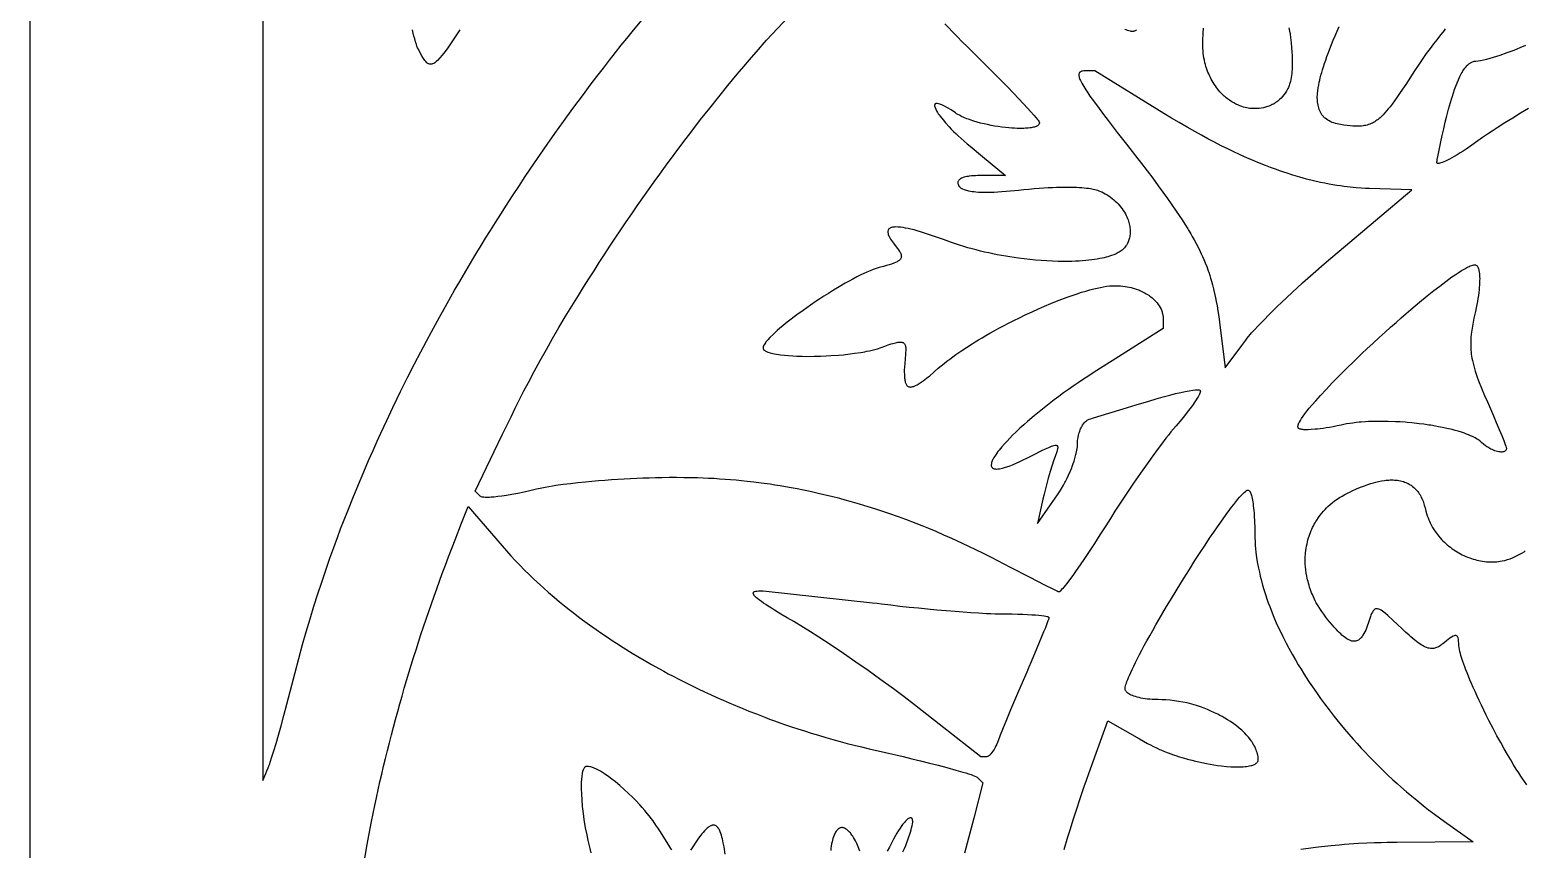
# Model space of a CAD drawing. Extents: x -500 to 500, y -1000 to 1000.
# Drawn here: x -500 to -171.7, y 63.2 to 243.2 of the extents above; entities that cross this region are included whole.
import ezdxf

# ---------------------------------------------------------------- set-up
doc = ezdxf.new("R2010")
doc.units = 0
doc.layers.add('APS_GEOMETR_', color=18, linetype='CONTINUOUS')

msp = doc.modelspace()

# ---------------------------------------------------------------- linework, layer by layer
at = {"layer": 'APS_GEOMETR_'}
for points in [[(-500, -1000), (500, -1000), (500, 1000), (-500, 1000)], [(-238.78, 178.94), (-237.52, 168.91), (-233.91, 173.81), (-233.01, 175.03), (-232.69, 175.43), (-232.38, 175.83), (-232.05, 176.22), (-231.72, 176.6), (-231.03, 177.35), (-230.33, 178.1), (-229.63, 178.84), (-228.92, 179.57), (-227.99, 180.51), (-227.04, 181.44), (-226.09, 182.37), (-225.13, 183.3), (-222.83, 185.44), (-220.52, 187.57), (-218.18, 189.67), (-215.82, 191.76), (-214.35, 193.03), (-212.53, 194.58), (-204.54, 201.3), (-196.56, 208.01), (-201.22, 208.15), (-205.88, 208.31), (-206.7, 208.34), (-207.67, 208.4), (-208.79, 208.48), (-210.06, 208.6), (-210.75, 208.68), (-211.47, 208.77), (-212.24, 208.87), (-213.03, 209), (-213.87, 209.13), (-214.73, 209.29), (-215.64, 209.46), (-216.58, 209.65), (-218.11, 210.01), (-219.64, 210.4), (-221.16, 210.82), (-222.67, 211.26), (-223.89, 211.65), (-224.66, 211.91), (-225.52, 212.2), (-226.49, 212.55), (-227.55, 212.94), (-228.71, 213.38), (-229.97, 213.88), (-231.38, 214.48), (-232.26, 214.86), (-233.26, 215.3), (-234.37, 215.8), (-235.6, 216.37), (-236.94, 217.01), (-238.38, 217.72), (-239.85, 218.47), (-241.31, 219.24), (-242.76, 220.02), (-244.21, 220.82), (-245.91, 221.8), (-247.61, 222.79), (-249.3, 223.79), (-250.99, 224.81), (-266.17, 234.17), (-267.14, 234.17), (-267.95, 234.17), (-268.29, 234.17), (-268.6, 234.14), (-268.85, 234.11), (-268.96, 234.09), (-269.06, 234.06), (-269.18, 234.01), (-269.28, 233.96), (-269.39, 233.88), (-269.45, 233.83), (-269.5, 233.77), (-269.55, 233.7), (-269.59, 233.63), (-269.63, 233.54), (-269.65, 233.45), (-269.67, 233.34), (-269.67, 233.22), (-269.65, 233.08), (-269.62, 232.91), (-269.57, 232.72), (-269.5, 232.51), (-269.42, 232.28), (-269.31, 232.02), (-269.17, 231.75), (-269.02, 231.46), (-268.6, 230.73), (-268.16, 230.02), (-267.69, 229.31), (-267.22, 228.62), (-266.73, 227.93), (-266.24, 227.25), (-265.23, 225.89), (-264.25, 224.57), (-263.25, 223.26), (-261.25, 220.65), (-259.23, 218.06), (-257.2, 215.46), (-255.94, 213.83), (-254.69, 212.2), (-253.45, 210.56), (-252.21, 208.91), (-251.21, 207.53), (-250.22, 206.15), (-249.24, 204.76), (-248.26, 203.37), (-247.62, 202.41), (-246.99, 201.44), (-246.37, 200.47), (-245.76, 199.49), (-245.56, 199.15), (-245.08, 198.34), (-244.75, 197.76), (-244.36, 197.05), (-243.91, 196.22), (-243.41, 195.27), (-243.01, 194.46), (-242.77, 193.94), (-242.5, 193.36), (-242.21, 192.7), (-241.91, 191.96), (-241.59, 191.15), (-241.26, 190.25), (-241.14, 189.94), (-240.89, 189.18), (-240.73, 188.63), (-240.53, 187.96), (-240.32, 187.18), (-240.08, 186.29), (-239.99, 185.9), (-239.78, 184.97), (-239.64, 184.29), (-239.49, 183.48), (-239.31, 182.53), (-239.13, 181.45), (-238.95, 180.19)], [(-212.04, 156.35), (-212.94, 156.16), (-213.79, 156), (-214.59, 155.85), (-215.33, 155.73), (-216.02, 155.63), (-216.66, 155.55), (-217.24, 155.48), (-217.76, 155.43), (-218.65, 155.36), (-219.32, 155.33), (-219.76, 155.33), (-219.97, 155.33), (-220.23, 155.34), (-220.46, 155.36), (-220.68, 155.39), (-220.87, 155.42), (-221.05, 155.46), (-221.19, 155.5), (-221.31, 155.56), (-221.4, 155.62), (-221.45, 155.66), (-221.48, 155.71), (-221.51, 155.76), (-221.53, 155.82), (-221.55, 155.95), (-221.55, 156.09), (-221.52, 156.24), (-221.49, 156.38), (-221.4, 156.64), (-221.33, 156.81), (-221.24, 156.99), (-221.02, 157.38), (-220.74, 157.82), (-220.41, 158.31), (-220.02, 158.84), (-219.57, 159.42), (-219.07, 160.05), (-218.51, 160.72), (-217.65, 161.71), (-216.61, 162.87), (-215.38, 164.19), (-213.97, 165.67), (-212.37, 167.3), (-211.49, 168.17), (-210.57, 169.08), (-209.6, 170.03), (-208.58, 171.02), (-207.51, 172.04), (-206.39, 173.09), (-205.02, 174.37), (-203.7, 175.59), (-202.42, 176.76), (-201.2, 177.86), (-200.02, 178.91), (-198.89, 179.9), (-197.81, 180.84), (-196.78, 181.72), (-194.87, 183.32), (-193.17, 184.72), (-191.69, 185.9), (-190.43, 186.88), (-189.1, 187.89), (-188.42, 188.39), (-187.74, 188.88), (-187.06, 189.36), (-186.36, 189.82), (-185.65, 190.27), (-184.93, 190.69), (-184.45, 190.96), (-184.2, 191.09), (-183.95, 191.21), (-183.7, 191.31), (-183.44, 191.41), (-183.18, 191.48), (-182.91, 191.54), (-182.84, 191.56), (-182.76, 191.56), (-182.67, 191.56), (-182.57, 191.54), (-182.46, 191.5), (-182.34, 191.43), (-182.29, 191.38), (-182.23, 191.32), (-182.12, 191.18), (-182.02, 191.03), (-181.95, 190.86), (-181.89, 190.69), (-181.84, 190.51), (-181.8, 190.32), (-181.74, 189.96), (-181.7, 189.65), (-181.67, 189.31), (-181.65, 188.93), (-181.64, 188.52), (-181.65, 188.09), (-181.66, 187.62), (-181.69, 187.12), (-181.73, 186.59), (-181.79, 186.03), (-181.86, 185.44), (-181.94, 184.82), (-182.04, 184.18), (-182.15, 183.51), (-182.28, 182.8), (-182.43, 182.08), (-182.59, 181.32), (-182.91, 179.84), (-183.16, 178.52), (-183.39, 177.2), (-183.49, 176.32), (-183.56, 175.59), (-183.62, 174.57), (-183.62, 174.12), (-183.61, 173.68), (-183.59, 173.24), (-183.56, 172.79), (-183.53, 172.35), (-183.48, 171.91), (-183.42, 171.47), (-183.35, 171.04), (-183.25, 170.54), (-183.11, 169.94), (-182.96, 169.35), (-182.8, 168.75), (-182.63, 168.17), (-182.28, 167.12), (-181.9, 166.08), (-181.25, 164.47), (-180.58, 162.86), (-179.96, 161.45), (-178.64, 158.41), (-177.99, 156.89), (-177.35, 155.36), (-176.81, 154.05), (-176.37, 152.96), (-176.04, 152.08), (-175.92, 151.72), (-175.82, 151.41), (-175.79, 151.29), (-175.79, 151.15), (-175.81, 151.02), (-175.86, 150.9), (-175.92, 150.78), (-176.01, 150.69), (-176.11, 150.61), (-176.23, 150.54), (-176.36, 150.5), (-176.5, 150.46), (-176.64, 150.44), (-176.8, 150.43), (-176.96, 150.43), (-177.12, 150.44), (-177.44, 150.48), (-177.75, 150.54), (-178.03, 150.62), (-178.35, 150.72), (-178.64, 150.84), (-178.92, 150.95), (-179.18, 151.08), (-179.43, 151.21), (-179.66, 151.34), (-179.88, 151.47), (-180.08, 151.6), (-180.44, 151.86), (-180.74, 152.11), (-181.21, 152.53), (-181.62, 152.88), (-182.05, 153.2), (-182.33, 153.36), (-182.61, 153.52), (-182.9, 153.68), (-183.19, 153.82), (-183.64, 154.02), (-184.09, 154.2), (-184.54, 154.38), (-185, 154.55), (-185.67, 154.77), (-186.34, 154.98), (-187.02, 155.17), (-187.71, 155.36), (-188.83, 155.61), (-189.82, 155.82), (-190.67, 155.99), (-191.38, 156.13), (-192.36, 156.3), (-192.78, 156.36), (-193.94, 156.52), (-194.96, 156.65), (-196.55, 156.83), (-197.56, 156.93), (-197.99, 156.96), (-199.13, 157.03), (-200.14, 157.09), (-201.71, 157.15), (-202.7, 157.17), (-203.12, 157.17), (-204.24, 157.16), (-205.21, 157.13), (-206.04, 157.1), (-206.73, 157.07), (-207.7, 157), (-208.1, 156.97), (-208.8, 156.89), (-209.5, 156.8), (-210.19, 156.7), (-210.88, 156.59)], [(-332.28, 113.19), (-333.68, 114.01), (-335.08, 114.84), (-336.48, 115.68), (-337.17, 116.11), (-337.86, 116.55), (-338.41, 116.91), (-338.92, 117.26), (-339.38, 117.58), (-339.79, 117.88), (-340.14, 118.16), (-340.45, 118.41), (-340.7, 118.65), (-340.89, 118.86), (-341.01, 119.02), (-341.06, 119.1), (-341.11, 119.19), (-341.14, 119.28), (-341.16, 119.37), (-341.16, 119.46), (-341.14, 119.54), (-341.08, 119.63), (-341.01, 119.7), (-340.92, 119.76), (-340.81, 119.8), (-340.59, 119.86), (-340.37, 119.9), (-340.03, 119.93), (-339.69, 119.95), (-339.35, 119.96), (-339.01, 119.94), (-314.95, 117.33), (-313.96, 117.21), (-312.98, 117.08), (-310.96, 116.84), (-308.94, 116.61), (-306.93, 116.39), (-304.91, 116.18), (-302.88, 115.98), (-300.86, 115.8), (-298.83, 115.62), (-296.8, 115.45), (-295.09, 115.32), (-293.38, 115.2), (-291.67, 115.09), (-289.96, 114.99), (-289.01, 114.95), (-288.07, 114.92), (-287.12, 114.9), (-286.17, 114.88), (-284.31, 114.86), (-283.09, 114.84), (-281.96, 114.8), (-280.94, 114.76), (-280.01, 114.7), (-279.18, 114.65), (-278.45, 114.58), (-277.83, 114.52), (-277.3, 114.45), (-276.93, 114.39), (-276.63, 114.32), (-276.51, 114.28), (-276.4, 114.23), (-276.31, 114.19), (-276.25, 114.14), (-276.24, 114.08), (-276.24, 114.01), (-276.29, 113.83), (-276.36, 113.61), (-276.45, 113.35), (-276.71, 112.66), (-277.02, 111.84), (-277.4, 110.9), (-277.83, 109.84), (-278.87, 107.33), (-280.14, 104.33), (-280.63, 103.2), (-281.12, 102.06), (-282.88, 97.94), (-284.64, 93.82), (-285.54, 91.64), (-286.43, 89.46), (-286.91, 88.24), (-287.38, 87.02), (-287.53, 86.64), (-287.69, 86.27), (-287.86, 85.9), (-288.05, 85.54), (-288.28, 85.12), (-288.52, 84.74), (-288.76, 84.4), (-288.99, 84.11), (-289.11, 83.98), (-289.22, 83.87), (-289.33, 83.77), (-289.44, 83.68), (-289.55, 83.61), (-289.65, 83.56), (-289.75, 83.52), (-289.84, 83.49), (-291.19, 83.49), (-305.75, 94.88), (-308.05, 96.65), (-310.36, 98.39), (-313.14, 100.42), (-315.93, 102.43), (-318.61, 104.3), (-321.31, 106.15), (-324.02, 107.98), (-326.75, 109.78), (-328.58, 110.95), (-330.12, 111.9)]]:
    msp.add_lwpolyline(points, close=True, dxfattribs=at)
for points in [[(-299.06, 244.47), (-296.6, 241.91), (-295.03, 240.31), (-294.37, 239.64), (-292.31, 237.6), (-290.24, 235.56), (-288.46, 233.79), (-286.83, 232.14), (-285.35, 230.64), (-284.02, 229.27), (-282.84, 228.03), (-281.81, 226.94), (-280.93, 225.99), (-280.2, 225.17), (-279.55, 224.44), (-279.02, 223.81), (-278.8, 223.54), (-278.62, 223.29), (-278.47, 223.07), (-278.36, 222.88), (-278.34, 222.84), (-278.33, 222.79), (-278.33, 222.69), (-278.35, 222.59), (-278.39, 222.49), (-278.45, 222.4), (-278.52, 222.31), (-278.59, 222.23), (-278.67, 222.16), (-278.77, 222.09), (-278.89, 222.02), (-279.05, 221.95), (-279.22, 221.88), (-279.42, 221.82), (-279.65, 221.75), (-279.9, 221.7), (-280.17, 221.64), (-280.36, 221.62), (-280.76, 221.57), (-281.37, 221.53), (-281.75, 221.51), (-282.18, 221.51), (-282.66, 221.5), (-283.19, 221.52), (-283.77, 221.54), (-284.4, 221.58), (-285.07, 221.63), (-285.8, 221.71), (-286.58, 221.8), (-287.41, 221.92), (-288.18, 222.04), (-288.95, 222.18), (-289.72, 222.34), (-290.49, 222.51), (-291.25, 222.7), (-292.01, 222.9), (-292.76, 223.13), (-293.51, 223.37), (-293.9, 223.51), (-294.26, 223.65), (-294.91, 223.91), (-295.46, 224.16), (-295.9, 224.39), (-296.25, 224.59), (-296.51, 224.75), (-296.76, 224.91), (-297.71, 225.56), (-298.49, 226.03), (-299.29, 226.48), (-299.72, 226.68), (-300.17, 226.86), (-300.47, 226.94), (-300.78, 227), (-300.93, 226.99), (-301.07, 226.96), (-301.14, 226.93), (-301.19, 226.89), (-301.26, 226.81), (-301.3, 226.74), (-301.31, 226.71), (-301.33, 226.6), (-301.34, 226.49), (-301.3, 226.28), (-301.25, 226.09), (-301.09, 225.71), (-300.9, 225.34), (-300.72, 225.04), (-300.54, 224.75), (-300.34, 224.46), (-300.14, 224.18), (-299.49, 223.38), (-298.94, 222.73), (-298.15, 221.84), (-297.67, 221.35), (-297.18, 220.86), (-296.69, 220.37), (-296.19, 219.9), (-295.53, 219.31), (-294.88, 218.72), (-294.21, 218.15), (-293.54, 217.58), (-290.82, 215.32), (-285.74, 211.15), (-290.68, 211.15), (-291.91, 211.14), (-292.36, 211.13), (-292.81, 211.1), (-293.27, 211.07), (-293.72, 211.03), (-293.99, 210.98), (-294.27, 210.93), (-294.54, 210.87), (-294.82, 210.8), (-295.03, 210.73), (-295.24, 210.65), (-295.44, 210.56), (-295.64, 210.46), (-295.75, 210.39), (-295.85, 210.31), (-295.95, 210.22), (-296.04, 210.13), (-296.1, 210.02), (-296.15, 209.92), (-296.21, 209.75), (-296.23, 209.64), (-296.23, 209.59), (-296.21, 209.42), (-296.18, 209.26), (-296.09, 209.04), (-295.99, 208.86), (-295.89, 208.72), (-295.79, 208.61), (-295.62, 208.47), (-295.54, 208.41), (-295.21, 208.23), (-294.86, 208.07), (-294.62, 207.99), (-294.38, 207.92), (-294.14, 207.85), (-293.89, 207.8), (-293.49, 207.73), (-293.09, 207.67), (-292.68, 207.62), (-292.27, 207.57), (-291.71, 207.54), (-291.15, 207.51), (-290.59, 207.5), (-290.03, 207.49), (-289.16, 207.51), (-288.29, 207.54), (-287.42, 207.58), (-286.56, 207.63), (-285.64, 207.7), (-284.73, 207.78), (-283.82, 207.87), (-282.91, 207.97), (-281.77, 208.09), (-280.63, 208.2), (-279.49, 208.31), (-278.35, 208.39), (-277.36, 208.46), (-276.4, 208.51), (-275.48, 208.55), (-274.6, 208.58), (-273.76, 208.6), (-272.96, 208.61), (-272.2, 208.61), (-271.47, 208.61), (-270.79, 208.59), (-270.15, 208.57), (-269.54, 208.54), (-268.98, 208.51), (-268.46, 208.47), (-267.97, 208.42), (-267.53, 208.37), (-267.13, 208.32), (-266.81, 208.26), (-266.49, 208.2), (-266.17, 208.12), (-265.86, 208.03), (-265.55, 207.93), (-265.25, 207.82), (-264.94, 207.69), (-264.65, 207.56), (-264.25, 207.37), (-263.85, 207.16), (-263.46, 206.93), (-263.08, 206.68), (-262.71, 206.42), (-262.35, 206.15), (-262, 205.86), (-261.66, 205.56), (-261.33, 205.24), (-261.02, 204.91), (-260.72, 204.57), (-260.43, 204.22), (-260.16, 203.86), (-259.9, 203.49), (-259.67, 203.12), (-259.44, 202.73), (-259.27, 202.39), (-259.11, 202.06), (-258.98, 201.74), (-258.86, 201.42), (-258.75, 201.11), (-258.67, 200.82), (-258.59, 200.53), (-258.53, 200.26), (-258.48, 200), (-258.44, 199.75), (-258.4, 199.29), (-258.38, 198.89), (-258.39, 198.56), (-258.4, 198.28), (-258.44, 198), (-258.48, 197.74), (-258.53, 197.49), (-258.59, 197.25), (-258.66, 197.03), (-258.73, 196.82), (-258.81, 196.62), (-258.98, 196.26), (-259.15, 195.96), (-259.31, 195.7), (-259.46, 195.5), (-259.62, 195.3), (-259.79, 195.12), (-259.97, 194.95), (-260.17, 194.78), (-260.37, 194.63), (-260.58, 194.48), (-260.8, 194.34), (-261.03, 194.22), (-261.26, 194.09), (-261.49, 193.98), (-261.97, 193.77), (-262.46, 193.59), (-262.94, 193.43), (-263.29, 193.33), (-263.68, 193.22), (-264.11, 193.12), (-264.57, 193.02), (-265.07, 192.92), (-265.61, 192.82), (-266.19, 192.73), (-266.8, 192.64), (-267.45, 192.57), (-268.13, 192.5), (-268.85, 192.43), (-269.61, 192.38), (-270.4, 192.34), (-271.23, 192.31), (-272.09, 192.3), (-272.99, 192.3), (-274.24, 192.31), (-275.48, 192.35), (-276.73, 192.41), (-277.97, 192.5), (-279.21, 192.6), (-280.45, 192.72), (-281.69, 192.86), (-282.93, 193.01), (-283.86, 193.15), (-284.8, 193.29), (-285.73, 193.44), (-286.66, 193.6), (-287.59, 193.77), (-288.52, 193.96), (-289.45, 194.15), (-290.37, 194.36), (-291.29, 194.58), (-292.21, 194.81), (-293.12, 195.05), (-294.03, 195.31), (-294.94, 195.58), (-295.84, 195.86), (-296.74, 196.16), (-297.63, 196.47), (-299.39, 197.11), (-300.47, 197.5), (-301.56, 197.87), (-302.65, 198.24), (-303.74, 198.59), (-304.44, 198.8), (-305.15, 199.01), (-305.86, 199.2), (-306.57, 199.38), (-307.13, 199.5), (-307.7, 199.62), (-308.27, 199.72), (-308.84, 199.81), (-309.37, 199.85), (-309.89, 199.87), (-310.11, 199.85), (-310.34, 199.83), (-310.56, 199.8), (-310.78, 199.76), (-310.9, 199.72), (-311.01, 199.67), (-311.13, 199.61), (-311.24, 199.55), (-311.37, 199.42), (-311.46, 199.3), (-311.53, 199.17), (-311.57, 199.06), (-311.59, 198.96), (-311.6, 198.89), (-311.6, 198.8), (-311.59, 198.65), (-311.57, 198.51), (-311.54, 198.36), (-311.5, 198.21), (-311.43, 198.02), (-311.35, 197.84), (-311.27, 197.66), (-311.17, 197.48), (-310.99, 197.18), (-310.8, 196.88), (-310.6, 196.59), (-310.4, 196.3), (-309.76, 195.51), (-309.45, 195.11), (-309.23, 194.81), (-309.02, 194.5), (-308.93, 194.34), (-308.84, 194.17), (-308.77, 194), (-308.7, 193.83), (-308.67, 193.69), (-308.65, 193.56), (-308.64, 193.43), (-308.65, 193.32), (-308.66, 193.21), (-308.69, 193.11), (-308.76, 192.94), (-308.85, 192.8), (-308.93, 192.7), (-309.03, 192.6), (-309.13, 192.51), (-309.25, 192.42), (-309.39, 192.33), (-309.54, 192.24), (-309.9, 192.06), (-310.32, 191.89), (-310.8, 191.72), (-311.34, 191.54), (-311.93, 191.38), (-312.58, 191.21), (-313.51, 190.97), (-314.18, 190.76), (-314.83, 190.53), (-315.52, 190.24), (-316.21, 189.94), (-316.89, 189.63), (-317.57, 189.32), (-318.42, 188.88), (-319.27, 188.43), (-320.12, 187.98), (-320.95, 187.51), (-322.31, 186.71), (-323.55, 185.96), (-324.67, 185.26), (-325.67, 184.63), (-326.57, 184.05), (-327.35, 183.53), (-328.59, 182.69), (-330.23, 181.53), (-331.57, 180.55), (-333.43, 179.16), (-334.06, 178.65), (-334.68, 178.14), (-335.3, 177.63), (-335.91, 177.1), (-336.73, 176.35), (-337.53, 175.57), (-337.96, 175.1), (-338.37, 174.61), (-338.5, 174.41), (-338.64, 174.21), (-338.76, 174.01), (-338.88, 173.8), (-338.93, 173.7), (-338.96, 173.59), (-338.99, 173.48), (-339.01, 173.37), (-339, 173.27), (-338.99, 173.19), (-338.95, 173.06), (-338.9, 172.98), (-338.88, 172.95), (-338.72, 172.79), (-338.53, 172.65), (-338.25, 172.5), (-337.95, 172.37), (-337.43, 172.21), (-336.89, 172.06), (-336.47, 171.98), (-336.05, 171.9), (-335.62, 171.83), (-335.19, 171.77), (-334.3, 171.68), (-333.4, 171.6), (-332.5, 171.54), (-331.6, 171.49), (-330.43, 171.46), (-329.41, 171.44), (-327.82, 171.45), (-326.81, 171.47), (-326.38, 171.48), (-325.16, 171.54), (-324.09, 171.6), (-322.41, 171.72), (-321.35, 171.81), (-320.91, 171.86), (-319.86, 171.99), (-318.95, 172.11), (-317.53, 172.32), (-316.63, 172.47), (-316.26, 172.55), (-315.67, 172.67), (-315.08, 172.81), (-314.49, 172.96), (-313.91, 173.12), (-313.09, 173.39), (-312.29, 173.69), (-311.54, 173.95), (-310.84, 174.18), (-310.52, 174.28), (-310.21, 174.37), (-309.91, 174.44), (-309.64, 174.5), (-309.38, 174.55), (-309.14, 174.58), (-308.91, 174.59), (-308.71, 174.58), (-308.52, 174.55), (-308.36, 174.5), (-308.26, 174.46), (-308.18, 174.41), (-308.11, 174.36), (-308.04, 174.3), (-307.93, 174.17), (-307.85, 174.03), (-307.79, 173.89), (-307.75, 173.75), (-307.71, 173.54), (-307.69, 173.34), (-307.67, 173.14), (-307.68, 172.73), (-307.7, 172.31), (-307.73, 171.9), (-307.91, 169.89), (-307.95, 169.15), (-307.99, 168.41), (-307.99, 167.96), (-307.98, 167.52), (-307.97, 167.07), (-307.94, 166.63), (-307.91, 166.41), (-307.88, 166.19), (-307.83, 165.97), (-307.78, 165.75), (-307.67, 165.46), (-307.53, 165.19), (-307.41, 165.03), (-307.34, 164.95), (-307.26, 164.89), (-307.14, 164.82), (-307.02, 164.77), (-306.92, 164.74), (-306.83, 164.72), (-306.7, 164.7), (-306.64, 164.7), (-306.47, 164.72), (-306.3, 164.75), (-306.12, 164.79), (-305.96, 164.84), (-305.56, 165.01), (-305.19, 165.2), (-304.51, 165.63), (-303.85, 166.08), (-303.13, 166.63), (-302.42, 167.19), (-300.52, 168.82), (-299.89, 169.34), (-299.26, 169.85), (-298.63, 170.36), (-297.98, 170.85), (-297.33, 171.34), (-296.67, 171.82), (-296.01, 172.29), (-295.34, 172.74), (-294.33, 173.41), (-293.12, 174.19), (-292.44, 174.61), (-291.7, 175.06), (-290.92, 175.53), (-290.08, 176.02), (-289.19, 176.53), (-288.24, 177.06), (-287.25, 177.6), (-286.19, 178.16), (-285.08, 178.74), (-283.92, 179.33), (-282.7, 179.93), (-281.42, 180.55), (-279.95, 181.24), (-278.54, 181.88), (-277.17, 182.47), (-275.85, 183.03), (-274.58, 183.54), (-273.37, 184.01), (-272.21, 184.44), (-271.1, 184.83), (-270.05, 185.19), (-269.05, 185.51), (-268.11, 185.79), (-267.23, 186.04), (-266.4, 186.26), (-265.64, 186.45), (-264.93, 186.6), (-264.28, 186.73), (-263.6, 186.84), (-262.94, 186.91), (-262.3, 186.96), (-261.69, 186.97), (-261.11, 186.97), (-260.55, 186.94), (-260.02, 186.89), (-259.51, 186.82), (-259.03, 186.74), (-258.58, 186.65), (-258.16, 186.55), (-257.77, 186.44), (-257.41, 186.34), (-257.08, 186.23), (-256.52, 186.02), (-256.24, 185.9), (-255.95, 185.78), (-255.67, 185.64), (-255.39, 185.5), (-255.12, 185.35), (-254.85, 185.2), (-254.59, 185.03), (-254.33, 184.86), (-254.07, 184.68), (-253.82, 184.49), (-253.58, 184.29), (-253.35, 184.09), (-253.12, 183.88), (-252.9, 183.66), (-252.69, 183.43), (-252.49, 183.2), (-252.25, 182.87), (-252.02, 182.53), (-251.81, 182.17), (-251.62, 181.8), (-251.47, 181.41), (-251.4, 181.22), (-251.34, 181.02), (-251.28, 180.82), (-251.24, 180.62), (-251.2, 180.42), (-251.17, 180.22), (-251.15, 180.02), (-251.13, 179.78), (-251.12, 179.18), (-251.12, 177.54), (-260.99, 171.31), (-266.29, 167.95), (-267.46, 167.2), (-268.62, 166.43), (-269.78, 165.66), (-270.93, 164.88), (-271.97, 164.15), (-273, 163.41), (-274.03, 162.66), (-275.05, 161.91), (-276.55, 160.75), (-278.03, 159.57), (-279.49, 158.37), (-280.94, 157.15), (-281.77, 156.4), (-282.6, 155.65), (-283.41, 154.88), (-284.22, 154.1), (-284.83, 153.48), (-285.43, 152.84), (-286.02, 152.2), (-286.6, 151.55), (-286.89, 151.21), (-287.16, 150.86), (-287.43, 150.51), (-287.7, 150.16), (-287.91, 149.85), (-288.11, 149.53), (-288.31, 149.21), (-288.5, 148.89), (-288.59, 148.7), (-288.67, 148.51), (-288.75, 148.31), (-288.82, 148.11), (-288.85, 147.96), (-288.88, 147.8), (-288.9, 147.65), (-288.91, 147.49), (-288.89, 147.37), (-288.86, 147.27), (-288.79, 147.11), (-288.73, 147.02), (-288.7, 146.99), (-288.63, 146.93), (-288.55, 146.88), (-288.48, 146.83), (-288.39, 146.8), (-288.25, 146.76), (-288.11, 146.73), (-287.97, 146.71), (-287.82, 146.7), (-287.44, 146.71), (-287.06, 146.76), (-286.41, 146.9), (-285.77, 147.08), (-284.99, 147.34), (-284.23, 147.64), (-283.44, 147.98), (-282.65, 148.33), (-281.88, 148.69), (-281.1, 149.06), (-279.03, 150.12), (-278.36, 150.47), (-277.67, 150.81), (-276.99, 151.14), (-276.29, 151.45), (-275.98, 151.58), (-275.68, 151.69), (-275.39, 151.79), (-275.13, 151.86), (-274.9, 151.91), (-274.8, 151.92), (-274.7, 151.92), (-274.61, 151.91), (-274.54, 151.9), (-274.47, 151.87), (-274.42, 151.83), (-274.37, 151.76), (-274.33, 151.68), (-274.31, 151.6), (-274.3, 151.51), (-274.3, 151.32), (-274.33, 151.13), (-274.4, 150.84), (-274.52, 150.46), (-274.89, 149.43), (-275.22, 148.5), (-275.53, 147.57), (-275.97, 146.12), (-276.39, 144.66), (-276.69, 143.51), (-276.99, 142.36), (-277.27, 141.2), (-277.54, 140.04), (-278.71, 134.76), (-275.87, 138.84), (-274.35, 141.04), (-273.93, 141.68), (-273.57, 142.24), (-273.04, 143.14), (-272.72, 143.72), (-272.59, 143.96), (-272.23, 144.68), (-271.93, 145.32), (-271.48, 146.33), (-271.22, 146.97), (-271.12, 147.25), (-270.89, 147.88), (-270.71, 148.43), (-270.44, 149.31), (-270.29, 149.87), (-270.23, 150.1), (-270.16, 150.47), (-270.09, 150.83), (-270.04, 151.2), (-269.99, 151.57), (-269.97, 151.95), (-269.96, 152.38), (-269.95, 152.65), (-269.93, 152.95), (-269.89, 153.29), (-269.83, 153.66), (-269.75, 154.06), (-269.64, 154.49), (-269.55, 154.77), (-269.46, 155.03), (-269.37, 155.28), (-269.27, 155.52), (-269.16, 155.74), (-269.06, 155.95), (-268.95, 156.14), (-268.83, 156.33), (-268.61, 156.65), (-268.39, 156.92), (-268.19, 157.14), (-268, 157.3), (-267.85, 157.4), (-267.7, 157.48), (-267.54, 157.56), (-267.38, 157.63), (-267.04, 157.74), (-266.7, 157.84), (-265.5, 158.2), (-259.9, 159.91), (-257.11, 160.78), (-254.31, 161.63), (-252.65, 162.13), (-251.12, 162.56), (-249.71, 162.94), (-248.44, 163.26), (-247.3, 163.53), (-246.29, 163.74), (-245.41, 163.9), (-244.67, 164.02), (-244.15, 164.08), (-243.71, 164.11), (-243.53, 164.11), (-243.37, 164.1), (-243.23, 164.08), (-243.12, 164.05), (-243.07, 164.02), (-243.04, 163.98), (-243.01, 163.94), (-243, 163.9), (-242.98, 163.82), (-242.98, 163.76), (-243.01, 163.63), (-243.05, 163.5), (-243.11, 163.33), (-243.2, 163.12), (-243.32, 162.87), (-243.46, 162.59), (-243.65, 162.28), (-243.9, 161.87), (-244.17, 161.47), (-244.71, 160.68), (-245.27, 159.91), (-245.86, 159.15), (-246.45, 158.4), (-247.06, 157.66), (-248.3, 156.2), (-248.87, 155.52), (-249.44, 154.83), (-249.99, 154.14), (-250.54, 153.44), (-251.5, 152.18), (-252.45, 150.91), (-253.39, 149.63), (-254.32, 148.35), (-256.14, 145.76), (-257.63, 143.59), (-259.68, 140.55), (-260.71, 138.98), (-261.73, 137.41), (-262.74, 135.83), (-263.75, 134.25), (-265.03, 132.23), (-266.24, 130.33), (-267.37, 128.61), (-268.41, 127.04), (-269.37, 125.63), (-270.24, 124.38), (-271.02, 123.29), (-271.71, 122.35), (-272.3, 121.57), (-272.64, 121.14), (-272.94, 120.78), (-273.21, 120.47), (-273.45, 120.22), (-273.79, 119.88), (-273.94, 119.75), (-274.01, 119.72), (-274.08, 119.7), (-274.14, 119.7), (-274.2, 119.71), (-274.28, 119.75), (-274.31, 119.77), (-275.16, 120.2), (-277.16, 121.22), (-280.33, 122.84), (-284.65, 125.08), (-288.83, 127.24), (-290.63, 128.15), (-292.29, 128.97), (-293.82, 129.7), (-295.2, 130.35), (-297.53, 131.42), (-299.28, 132.2), (-301.01, 132.94), (-302.61, 133.61), (-304.07, 134.2), (-305.39, 134.72), (-307.63, 135.58), (-309.3, 136.2), (-311.41, 136.93), (-312.73, 137.39), (-314.24, 137.88), (-315.94, 138.42), (-317.82, 138.99), (-318.83, 139.28), (-319.89, 139.58), (-321, 139.89), (-322.15, 140.19), (-324.01, 140.67), (-325.63, 141.06), (-327.19, 141.42), (-328.69, 141.75), (-330.13, 142.05), (-331.51, 142.32), (-332.82, 142.57), (-334.07, 142.79), (-335.26, 142.99), (-336.39, 143.17), (-337.45, 143.34), (-339.39, 143.61), (-341.06, 143.82), (-342.47, 143.98), (-343.72, 144.11), (-344.93, 144.22), (-346.14, 144.32), (-347.35, 144.42), (-348.56, 144.5), (-349.77, 144.58), (-350.98, 144.64), (-352.19, 144.7), (-353.41, 144.74), (-354.79, 144.78), (-356.4, 144.79), (-358.01, 144.8), (-359.62, 144.8), (-361.23, 144.78), (-362.61, 144.75), (-364, 144.71), (-365.38, 144.66), (-366.76, 144.61), (-368.14, 144.54), (-369.52, 144.47), (-370.91, 144.39), (-372.29, 144.31), (-373.72, 144.2), (-375.16, 144.08), (-376.59, 143.96), (-378.02, 143.83), (-379.65, 143.66), (-381.27, 143.47), (-382.89, 143.27), (-384.5, 143.05), (-385.28, 142.93), (-386.05, 142.8), (-386.82, 142.66), (-387.59, 142.51), (-388.78, 142.25), (-389.96, 141.97), (-391.47, 141.63), (-392.87, 141.34), (-394.15, 141.1), (-395.31, 140.91), (-396.35, 140.75), (-397.26, 140.63), (-398.06, 140.55), (-398.73, 140.49), (-399.1, 140.47), (-399.45, 140.46), (-399.76, 140.45), (-400.05, 140.46), (-400.3, 140.48), (-400.53, 140.5), (-400.72, 140.53), (-400.88, 140.57), (-400.94, 140.59), (-401, 140.63), (-401.12, 140.71), (-401.23, 140.81), (-401.33, 140.92), (-402.26, 141.86), (-398.04, 150.55), (-396.2, 154.36), (-394.35, 158.17), (-393.41, 160.06), (-392.47, 161.96), (-391.51, 163.84), (-390.53, 165.72), (-389.24, 168.15), (-387.92, 170.57), (-386.58, 172.98), (-385.21, 175.37), (-383.83, 177.75), (-382.43, 180.12), (-381, 182.48), (-379.56, 184.82), (-378.43, 186.64), (-377.28, 188.45), (-376.13, 190.26), (-374.98, 192.06), (-373.81, 193.85), (-372.63, 195.64), (-371.45, 197.43), (-370.26, 199.21), (-369.05, 200.98), (-367.84, 202.75), (-366.63, 204.51), (-365.4, 206.26), (-364.17, 208.01), (-362.92, 209.76), (-361.67, 211.49), (-360.41, 213.23), (-358.51, 215.8), (-356.6, 218.36), (-354.66, 220.91), (-352.71, 223.45), (-350.73, 225.96), (-348.74, 228.46), (-346.72, 230.95), (-345.7, 232.18), (-344.68, 233.41), (-343.26, 235.1), (-342.01, 236.57), (-340.03, 238.87), (-338.76, 240.3), (-338.22, 240.9), (-317.88, 262.55)], [(-448.88, 254.05), (-448.88, 78.25), (-448.2, 79.82), (-447.94, 80.43), (-447.68, 81.04), (-447.44, 81.66), (-447.32, 81.97), (-447.21, 82.29), (-446.84, 83.45), (-446.42, 84.83), (-445.95, 86.44), (-445.43, 88.27), (-444.86, 90.32), (-444.24, 92.59), (-443.57, 95.08), (-442.86, 97.8), (-441.77, 102.01), (-440.96, 105.09), (-440.12, 108.17), (-439.32, 110.97), (-438.49, 113.76), (-437.64, 116.54), (-436.76, 119.31), (-435.99, 121.66), (-435.02, 124.5), (-434.11, 127.11), (-433.26, 129.49), (-432.47, 131.62), (-431.76, 133.53), (-431.11, 135.2), (-430.07, 137.87), (-429.08, 140.33), (-427.85, 143.32), (-426.7, 146.06), (-425.62, 148.56), (-424.64, 150.8), (-423.74, 152.8), (-422.94, 154.56), (-421.65, 157.35), (-420.28, 160.23), (-419.42, 162.02), (-418.59, 163.73), (-417.78, 165.37), (-417, 166.93), (-415.52, 169.83), (-414.17, 172.45), (-412.94, 174.78), (-411.84, 176.82), (-410.07, 180.06), (-408.41, 183.02), (-407.58, 184.5), (-406.73, 185.97), (-405.62, 187.9), (-404.29, 190.18), (-402.72, 192.81), (-401.85, 194.25), (-400.93, 195.78), (-399.94, 197.39), (-398.88, 199.08), (-397.77, 200.85), (-396.59, 202.71), (-395.35, 204.65), (-394.04, 206.67), (-392.66, 208.77), (-391.22, 210.94), (-389.17, 213.97), (-387.87, 215.87), (-386.38, 218.01), (-384.7, 220.39), (-382.83, 223.02), (-380.75, 225.88), (-379.63, 227.39), (-378.46, 228.97), (-376.94, 230.99), (-375.48, 232.92), (-374.06, 234.76), (-372.7, 236.52), (-371.39, 238.19), (-370.13, 239.78), (-368.93, 241.28), (-367.78, 242.7), (-365.66, 245.29)], [(-405.6, 243.15), (-406.91, 241.19), (-408.24, 239.24), (-408.83, 238.42), (-409.45, 237.61), (-409.95, 237.02), (-410.47, 236.45), (-410.76, 236.18), (-411.08, 235.93), (-411.33, 235.79), (-411.58, 235.66), (-411.71, 235.62), (-411.8, 235.61), (-411.9, 235.6), (-412.01, 235.6), (-412.12, 235.6), (-412.25, 235.63), (-412.38, 235.67), (-412.49, 235.72), (-412.6, 235.79), (-412.71, 235.86), (-412.81, 235.94), (-412.96, 236.11), (-413.12, 236.28), (-413.26, 236.46), (-413.4, 236.64), (-413.84, 237.32), (-414.54, 238.56), (-414.7, 238.9), (-414.86, 239.24), (-415, 239.58), (-415.13, 239.93), (-415.33, 240.54), (-415.51, 241.16), (-415.68, 241.78), (-415.84, 242.41), (-416.01, 243.19)], [(-256.97, 243.17), (-257.06, 243.09), (-257.16, 243.01), (-257.3, 242.94), (-257.43, 242.89), (-257.58, 242.85), (-257.72, 242.82), (-257.88, 242.81), (-258.03, 242.81), (-258.19, 242.83), (-258.35, 242.85), (-258.67, 242.92), (-258.98, 243.01), (-259.28, 243.13), (-259.57, 243.25)], [(-223.52, 243.63), (-223.39, 242.89), (-223.29, 242.18), (-223.19, 241.51), (-223.04, 240.3), (-222.94, 239.25), (-222.87, 238.36), (-222.82, 237.49), (-222.79, 236.61), (-222.79, 235.74), (-222.8, 235.3), (-222.81, 234.86), (-222.84, 234.43), (-222.87, 233.99), (-222.92, 233.56), (-222.98, 233.13), (-223.04, 232.7), (-223.13, 232.27), (-223.22, 231.85), (-223.33, 231.43), (-223.4, 231.2), (-223.47, 230.97), (-223.56, 230.75), (-223.65, 230.53), (-223.75, 230.31), (-223.86, 230.1), (-224.09, 229.68), (-224.35, 229.27), (-224.64, 228.89), (-224.94, 228.52), (-225.26, 228.17), (-225.5, 227.94), (-225.73, 227.73), (-225.97, 227.53), (-226.21, 227.34), (-226.46, 227.17), (-226.7, 227.01), (-226.95, 226.87), (-227.2, 226.73), (-227.44, 226.61), (-227.69, 226.5), (-227.94, 226.4), (-228.18, 226.31), (-228.43, 226.23), (-228.67, 226.16), (-229.15, 226.04), (-229.61, 225.95), (-230.06, 225.89), (-230.48, 225.86), (-230.89, 225.85), (-231.26, 225.85), (-231.6, 225.87), (-231.91, 225.89), (-232.18, 225.92), (-232.46, 225.97), (-232.77, 226.03), (-233.12, 226.11), (-233.49, 226.21), (-233.88, 226.34), (-234.3, 226.49), (-234.73, 226.66), (-235.18, 226.87), (-235.63, 227.11), (-236.1, 227.38), (-236.57, 227.69), (-236.81, 227.86), (-237.05, 228.03), (-237.29, 228.22), (-237.52, 228.42), (-237.76, 228.63), (-238, 228.85), (-238.23, 229.08), (-238.46, 229.32), (-238.69, 229.58), (-238.92, 229.84), (-239.19, 230.17), (-239.45, 230.51), (-239.69, 230.86), (-239.93, 231.22), (-240.16, 231.59), (-240.38, 231.96), (-240.59, 232.33), (-240.79, 232.72), (-240.98, 233.11), (-241.15, 233.5), (-241.32, 233.9), (-241.47, 234.3), (-241.62, 234.71), (-241.75, 235.11), (-241.87, 235.53), (-241.97, 235.94), (-242.09, 236.47), (-242.19, 237), (-242.27, 237.54), (-242.34, 238.07), (-242.39, 238.62), (-242.42, 239.16), (-242.44, 239.7), (-242.45, 240.25), (-242.44, 240.8), (-242.43, 241.34), (-242.4, 241.89), (-242.37, 242.44), (-242.28, 243.53)], [(-189.19, 243.35), (-189.48, 243), (-190.48, 241.76), (-191.09, 240.98), (-191.78, 240.08), (-192.54, 239.07), (-193.36, 237.94), (-194.25, 236.68), (-195.18, 235.3), (-195.93, 234.15), (-197.89, 231.14), (-198.57, 230.11), (-199.22, 229.16), (-199.81, 228.31), (-200.36, 227.54), (-200.87, 226.87), (-201.32, 226.28), (-201.72, 225.78), (-202.07, 225.36), (-202.46, 224.92), (-202.86, 224.49), (-203.29, 224.07), (-203.51, 223.87), (-203.74, 223.68), (-203.97, 223.49), (-204.2, 223.31), (-204.44, 223.14), (-204.69, 222.98), (-204.94, 222.83), (-205.2, 222.69), (-205.46, 222.57), (-205.73, 222.45), (-206.03, 222.35), (-206.33, 222.26), (-206.63, 222.18), (-206.94, 222.12), (-207.25, 222.07), (-207.56, 222.03), (-207.88, 222), (-208.2, 221.99), (-208.52, 221.98), (-208.84, 221.98), (-209.48, 222.01), (-210.11, 222.06), (-210.74, 222.12), (-211.47, 222.21), (-211.84, 222.27), (-212.21, 222.34), (-212.58, 222.41), (-212.95, 222.5), (-213.31, 222.6), (-213.67, 222.71), (-214.02, 222.84), (-214.36, 222.98), (-214.68, 223.14), (-215, 223.32), (-215.3, 223.52), (-215.58, 223.74), (-215.71, 223.86), (-215.84, 223.98), (-215.96, 224.11), (-216.08, 224.25), (-216.27, 224.51), (-216.45, 224.79), (-216.61, 225.07), (-216.74, 225.38), (-216.87, 225.68), (-216.97, 226), (-217.06, 226.32), (-217.14, 226.64), (-217.2, 226.95), (-217.24, 227.26), (-217.27, 227.57), (-217.29, 227.89), (-217.3, 228.2), (-217.3, 228.52), (-217.29, 228.84), (-217.27, 229.16), (-217.2, 229.8), (-217.11, 230.43), (-216.99, 231.06), (-216.86, 231.68), (-216.76, 232.14), (-216.64, 232.64), (-216.49, 233.19), (-216.33, 233.77), (-216.15, 234.4), (-215.94, 235.07), (-215.71, 235.78), (-215.45, 236.53), (-215.18, 237.32), (-214.87, 238.15), (-214.54, 239.02), (-214.19, 239.92), (-213.8, 240.86), (-213.39, 241.85), (-212.94, 242.86), (-212.47, 243.92)], [(-170.96, 225.9), (-172.68, 224.85), (-174.4, 223.79), (-176.1, 222.72), (-177.8, 221.64), (-178.88, 220.94), (-179.95, 220.22), (-181.01, 219.49), (-182.07, 218.75), (-183.34, 217.86), (-184.62, 216.98), (-185.27, 216.55), (-185.92, 216.13), (-186.58, 215.73), (-187.25, 215.33), (-187.78, 215.03), (-188.27, 214.76), (-188.73, 214.52), (-189.14, 214.32), (-189.52, 214.15), (-189.86, 214.02), (-190.16, 213.92), (-190.41, 213.85), (-190.57, 213.82), (-190.74, 213.8), (-190.82, 213.81), (-190.89, 213.83), (-190.96, 213.86), (-191.01, 213.91), (-191.03, 213.96), (-191.05, 214.02), (-191.05, 214.1), (-191.04, 214.2), (-191, 214.41), (-190.95, 214.67), (-190.76, 215.62), (-190.16, 218.53), (-189.85, 219.98), (-189.53, 221.43), (-189.19, 222.87), (-188.84, 224.31), (-188.47, 225.75), (-188.07, 227.18), (-187.85, 227.91), (-187.63, 228.63), (-187.4, 229.36), (-187.16, 230.08), (-186.9, 230.79), (-186.62, 231.5), (-186.33, 232.19), (-186.01, 232.88), (-185.68, 233.51), (-185.51, 233.82), (-185.33, 234.13), (-185.14, 234.43), (-184.93, 234.71), (-184.71, 234.99), (-184.48, 235.26), (-184.36, 235.38), (-184.2, 235.54), (-184, 235.7), (-183.77, 235.87), (-183.64, 235.95), (-183.5, 236.02), (-183.36, 236.09), (-183.2, 236.16), (-183.03, 236.21), (-182.85, 236.25), (-182.66, 236.29), (-182.46, 236.31), (-181.95, 236.34), (-181.45, 236.41), (-180.77, 236.54), (-180.11, 236.7), (-179.35, 236.91), (-178.6, 237.13), (-177.86, 237.37), (-177.11, 237.61), (-175.6, 238.15), (-174.1, 238.72), (-172.73, 239.28), (-171.54, 239.77)], [(-272.87, 63.12), (-272.05, 65.92), (-271.52, 67.67), (-270.91, 69.65), (-270.2, 71.86), (-269.4, 74.3), (-268.49, 76.96), (-268, 78.38), (-267.48, 79.85), (-263.29, 91.39), (-256.33, 87.41), (-254.59, 86.42), (-253.95, 86.08), (-253.39, 85.79), (-252.5, 85.35), (-251.93, 85.09), (-251.68, 84.99), (-250.83, 84.65), (-250.08, 84.36), (-248.9, 83.93), (-248.15, 83.67), (-247.83, 83.57), (-246.76, 83.25), (-245.77, 82.97), (-244.87, 82.73), (-244.05, 82.53), (-243.32, 82.36), (-242.67, 82.22), (-241.63, 82), (-240.82, 81.86), (-240, 81.73), (-239.19, 81.61), (-238.37, 81.5), (-237.23, 81.39), (-236.27, 81.32), (-234.93, 81.26), (-234.49, 81.26), (-234.05, 81.27), (-233.61, 81.29), (-233.17, 81.33), (-232.84, 81.37), (-232.51, 81.42), (-232.19, 81.48), (-231.86, 81.54), (-231.67, 81.6), (-231.48, 81.66), (-231.29, 81.73), (-231.11, 81.81), (-230.98, 81.89), (-230.85, 81.97), (-230.72, 82.06), (-230.6, 82.15), (-230.48, 82.3), (-230.39, 82.44), (-230.32, 82.58), (-230.29, 82.7), (-230.26, 82.88), (-230.26, 82.96), (-230.29, 83.25), (-230.32, 83.53), (-230.37, 83.81), (-230.42, 84.09), (-230.51, 84.41), (-230.62, 84.72), (-230.73, 85.04), (-230.85, 85.34), (-231.04, 85.72), (-231.21, 86.05), (-231.51, 86.55), (-231.71, 86.85), (-231.8, 86.98), (-232.13, 87.4), (-232.42, 87.77), (-232.9, 88.33), (-233.22, 88.67), (-233.36, 88.8), (-233.91, 89.32), (-234.48, 89.81), (-235.06, 90.29), (-235.66, 90.74), (-236.36, 91.21), (-237.01, 91.63), (-237.62, 92), (-238.17, 92.32), (-238.67, 92.59), (-239.12, 92.82), (-239.84, 93.18), (-240.81, 93.62), (-241.43, 93.88), (-242.14, 94.16), (-242.94, 94.45), (-243.38, 94.6), (-243.84, 94.75), (-244.32, 94.89), (-244.83, 95.03), (-245.36, 95.17), (-245.91, 95.31), (-246.82, 95.51), (-247.75, 95.67), (-248.69, 95.81), (-249.63, 95.92), (-250.58, 96), (-251.43, 96.03), (-252.22, 96.04), (-253.01, 96.06), (-253.57, 96.09), (-254.1, 96.13), (-254.62, 96.18), (-255.11, 96.24), (-255.58, 96.32), (-256.03, 96.4), (-256.45, 96.49), (-256.85, 96.59), (-257.22, 96.7), (-257.57, 96.81), (-257.89, 96.93), (-258.18, 97.06), (-258.44, 97.19), (-258.67, 97.33), (-258.88, 97.47), (-259.05, 97.62), (-259.18, 97.75), (-259.26, 97.84), (-259.33, 97.95), (-259.4, 98.07), (-259.46, 98.22), (-259.49, 98.38), (-259.49, 98.46), (-259.49, 98.56), (-259.47, 98.78), (-259.41, 99.04), (-259.34, 99.34), (-259.23, 99.68), (-259.1, 100.05), (-258.94, 100.46), (-258.76, 100.9), (-258.56, 101.38), (-258.28, 102), (-257.97, 102.68), (-257.62, 103.41), (-257.23, 104.2), (-256.8, 105.05), (-256.34, 105.94), (-255.83, 106.9), (-255.29, 107.91), (-254.71, 108.97), (-254.09, 110.08), (-253.43, 111.25), (-252.73, 112.48), (-251.99, 113.75), (-251.21, 115.09), (-250.39, 116.47), (-249.54, 117.9), (-248.08, 120.31), (-246.7, 122.55), (-245.39, 124.65), (-244.16, 126.58), (-243.01, 128.37), (-241.94, 130), (-240.95, 131.48), (-240.05, 132.82), (-239.23, 134), (-238.51, 135.04), (-237.33, 136.69), (-236.54, 137.77), (-236.15, 138.29), (-235.66, 138.93), (-235.19, 139.51), (-234.76, 140.04), (-234.36, 140.51), (-234, 140.91), (-233.66, 141.26), (-233.36, 141.55), (-233.09, 141.77), (-232.93, 141.89), (-232.85, 141.95), (-232.76, 142.01), (-232.67, 142.05), (-232.58, 142.08), (-232.49, 142.08), (-232.4, 142.07), (-232.35, 142.05), (-232.31, 142.02), (-232.23, 141.93), (-232.14, 141.81), (-232.06, 141.67), (-231.99, 141.5), (-231.91, 141.3), (-231.84, 141.09), (-231.78, 140.86), (-231.7, 140.56), (-231.62, 140.23), (-231.55, 139.86), (-231.48, 139.46), (-231.41, 139.04), (-231.35, 138.58), (-231.29, 138.09), (-231.24, 137.57), (-231.19, 137.01), (-231.14, 136.43), (-231.07, 135.18), (-231.02, 133.8), (-231.01, 133.06), (-231, 132.3), (-230.99, 131.55), (-230.97, 130.79), (-230.91, 129.94), (-230.85, 129.16), (-230.78, 128.45), (-230.71, 127.8), (-230.55, 126.73), (-230.42, 125.92), (-230.22, 124.92), (-230.03, 124.01), (-229.83, 123.18), (-229.65, 122.43), (-229.31, 121.17), (-229.05, 120.24), (-228.7, 119.17), (-228.37, 118.18), (-228.06, 117.29), (-227.76, 116.48), (-227.24, 115.14), (-226.83, 114.14), (-226.3, 112.94), (-225.8, 111.84), (-225.33, 110.84), (-224.89, 109.94), (-224.13, 108.44), (-223.55, 107.33), (-222.82, 106.01), (-222.12, 104.8), (-221.48, 103.71), (-220.88, 102.72), (-220.34, 101.85), (-219.86, 101.09), (-219.07, 99.88), (-218.02, 98.34), (-217.35, 97.37), (-216.58, 96.29), (-215.7, 95.09), (-214.71, 93.77), (-213.6, 92.35), (-213, 91.6), (-212.37, 90.82), (-211.34, 89.58), (-210.37, 88.46), (-209.43, 87.39), (-208.53, 86.38), (-207.65, 85.41), (-206.8, 84.5), (-205.98, 83.64), (-205.19, 82.83), (-204.44, 82.06), (-203.73, 81.35), (-203.04, 80.68), (-201.79, 79.48), (-200.69, 78.46), (-199.76, 77.61), (-198.93, 76.87), (-197.69, 75.79), (-196.53, 74.81), (-195.47, 73.93), (-194.5, 73.14), (-193.62, 72.45), (-192.85, 71.84), (-191.6, 70.89), (-190.5, 70.08), (-189.39, 69.27), (-183.11, 64.78), (-199.87, 64.68), (-201.96, 64.65), (-203.27, 64.62), (-204.76, 64.57), (-206.43, 64.51), (-208.27, 64.41), (-210.29, 64.27), (-211.36, 64.19), (-212.48, 64.1), (-214.27, 63.94), (-216.39, 63.72), (-217.72, 63.56), (-219.22, 63.38), (-220.91, 63.15)], [(-171.26, 77.32), (-171.8, 78.08), (-172.16, 78.6), (-172.58, 79.23), (-173.07, 79.97), (-173.6, 80.8), (-174.19, 81.75), (-174.83, 82.8), (-175.52, 83.96), (-176.25, 85.23), (-177.03, 86.61), (-177.85, 88.11), (-178.71, 89.71), (-179.6, 91.44), (-180.19, 92.6), (-180.74, 93.73), (-181.27, 94.81), (-181.77, 95.85), (-182.23, 96.84), (-182.67, 97.8), (-183.07, 98.71), (-183.45, 99.58), (-183.8, 100.4), (-184.12, 101.18), (-184.42, 101.91), (-184.68, 102.6), (-184.93, 103.24), (-185.14, 103.84), (-185.33, 104.39), (-185.5, 104.89), (-185.76, 105.76), (-185.89, 106.19), (-186, 106.63), (-186.09, 107.08), (-186.17, 107.52), (-186.22, 107.97), (-186.25, 108.41), (-186.27, 108.93), (-186.31, 109.29), (-186.38, 109.64), (-186.44, 109.8), (-186.52, 109.94), (-186.61, 110.02), (-186.7, 110.07), (-186.84, 110.12), (-186.95, 110.12), (-187.07, 110.12), (-187.26, 110.06), (-187.44, 109.98), (-187.82, 109.76), (-188.19, 109.53), (-188.58, 109.24), (-188.96, 108.94), (-189.48, 108.52), (-189.74, 108.32), (-190.01, 108.12), (-190.28, 107.93), (-190.56, 107.75), (-190.85, 107.6), (-191.15, 107.47), (-191.33, 107.4), (-191.51, 107.35), (-191.68, 107.31), (-191.85, 107.29), (-192.02, 107.27), (-192.17, 107.27), (-192.47, 107.28), (-192.73, 107.32), (-192.97, 107.37), (-193.33, 107.48), (-193.51, 107.55), (-193.71, 107.65), (-193.95, 107.77), (-194.21, 107.92), (-194.5, 108.09), (-194.81, 108.29), (-195.15, 108.53), (-195.5, 108.79), (-195.92, 109.13), (-196.32, 109.47), (-196.73, 109.81), (-197.12, 110.17), (-197.9, 110.89), (-198.68, 111.62), (-200.68, 113.52), (-201.78, 114.51), (-202.37, 115), (-202.97, 115.47), (-203.27, 115.66), (-203.57, 115.84), (-203.81, 115.93), (-204.06, 116.01), (-204.18, 116.02), (-204.29, 116.02), (-204.39, 116.01), (-204.49, 115.99), (-204.64, 115.93), (-204.74, 115.87), (-204.89, 115.73), (-205.02, 115.58), (-205.21, 115.26), (-205.38, 114.93), (-205.52, 114.6), (-205.64, 114.27), (-206.07, 112.98), (-206.36, 112.15), (-206.51, 111.74), (-206.68, 111.33), (-206.86, 110.93), (-207.07, 110.54), (-207.29, 110.17), (-207.41, 109.99), (-207.54, 109.81), (-207.67, 109.65), (-207.81, 109.51), (-207.96, 109.37), (-208.12, 109.24), (-208.29, 109.13), (-208.47, 109.03), (-208.66, 108.96), (-208.85, 108.9), (-209.02, 108.88), (-209.18, 108.87), (-209.35, 108.87), (-209.52, 108.89), (-209.69, 108.92), (-209.86, 108.97), (-210.03, 109.02), (-210.19, 109.09), (-210.36, 109.16), (-210.52, 109.24), (-210.83, 109.42), (-211.13, 109.62), (-211.41, 109.83), (-211.63, 110), (-211.88, 110.21), (-212.16, 110.47), (-212.47, 110.77), (-212.81, 111.11), (-213.18, 111.5), (-213.58, 111.93), (-214, 112.41), (-214.49, 112.99), (-214.97, 113.57), (-215.44, 114.17), (-215.89, 114.78), (-216.33, 115.4), (-216.75, 116.03), (-217.14, 116.68), (-217.52, 117.34), (-217.75, 117.78), (-217.97, 118.23), (-218.17, 118.66), (-218.36, 119.1), (-218.54, 119.53), (-218.7, 119.95), (-218.86, 120.37), (-218.99, 120.78), (-219.12, 121.19), (-219.24, 121.59), (-219.34, 121.99), (-219.44, 122.37), (-219.53, 122.75), (-219.6, 123.13), (-219.73, 123.85), (-219.82, 124.55), (-219.89, 125.2), (-219.93, 125.83), (-219.94, 126.41), (-219.94, 126.95), (-219.93, 127.45), (-219.9, 127.91), (-219.86, 128.32), (-219.81, 128.82), (-219.74, 129.31), (-219.66, 129.78), (-219.56, 130.25), (-219.46, 130.7), (-219.35, 131.14), (-219.22, 131.57), (-219.09, 131.98), (-218.95, 132.39), (-218.8, 132.78), (-218.64, 133.16), (-218.48, 133.52), (-218.32, 133.88), (-218.15, 134.22), (-217.97, 134.56), (-217.79, 134.88), (-217.61, 135.19), (-217.42, 135.48), (-217.05, 136.04), (-216.68, 136.56), (-216.31, 137.02), (-215.95, 137.45), (-215.61, 137.82), (-215.29, 138.16), (-214.99, 138.44), (-214.51, 138.88), (-214.01, 139.29), (-213.49, 139.69), (-212.96, 140.06), (-212.41, 140.42), (-211.85, 140.76), (-211.28, 141.08), (-210.7, 141.38), (-210.17, 141.64), (-209.66, 141.89), (-208.68, 142.33), (-207.78, 142.71), (-206.95, 143.03), (-206.21, 143.29), (-205.54, 143.51), (-204.97, 143.68), (-204.48, 143.81), (-203.85, 143.95), (-203.22, 144.08), (-202.58, 144.18), (-202.26, 144.22), (-201.94, 144.25), (-201.62, 144.28), (-201.3, 144.29), (-200.98, 144.3), (-200.65, 144.3), (-200.33, 144.28), (-200.02, 144.26), (-199.7, 144.22), (-199.38, 144.18), (-199.04, 144.11), (-198.72, 144.03), (-198.41, 143.94), (-198.12, 143.84), (-197.84, 143.73), (-197.58, 143.62), (-197.34, 143.5), (-197.12, 143.38), (-196.9, 143.25), (-196.71, 143.13), (-196.37, 142.88), (-196.08, 142.65), (-195.86, 142.44), (-195.65, 142.23), (-195.45, 142), (-195.26, 141.77), (-195.08, 141.52), (-194.91, 141.27), (-194.75, 141.01), (-194.6, 140.74), (-194.46, 140.47), (-194.33, 140.19), (-194.21, 139.91), (-194.09, 139.62), (-193.99, 139.33), (-193.89, 139.04), (-193.8, 138.75), (-193.64, 138.16), (-193.47, 137.47), (-193.32, 136.92), (-193.15, 136.42), (-192.99, 135.97), (-192.83, 135.56), (-192.67, 135.21), (-192.53, 134.9), (-192.29, 134.41), (-191.98, 133.88), (-191.69, 133.41), (-191.4, 132.99), (-191.14, 132.61), (-190.89, 132.28), (-190.66, 132), (-190.29, 131.56), (-190, 131.24), (-189.7, 130.93), (-189.39, 130.63), (-189.07, 130.34), (-188.75, 130.05), (-188.42, 129.77), (-188.08, 129.5), (-187.74, 129.24), (-187.34, 128.96), (-186.97, 128.73), (-186.61, 128.5), (-186.24, 128.29), (-185.86, 128.08), (-185.48, 127.88), (-185.09, 127.69), (-184.7, 127.51), (-184.3, 127.34), (-183.84, 127.17), (-183.45, 127.04), (-183.05, 126.91), (-182.65, 126.8), (-182.25, 126.69), (-181.84, 126.6), (-181.43, 126.52), (-181.03, 126.45), (-180.61, 126.39), (-180.14, 126.34), (-179.77, 126.31), (-179.39, 126.3), (-179.01, 126.29), (-178.64, 126.3), (-178.26, 126.31), (-177.88, 126.34), (-177.51, 126.38), (-177.14, 126.43), (-176.71, 126.5), (-176.13, 126.64), (-175.55, 126.8), (-174.98, 126.99), (-174.42, 127.21), (-173.7, 127.54), (-172.98, 127.89), (-172.42, 128.2), (-171.88, 128.53), (-171.64, 128.7)], [(-426.48, 61.16), (-426, 63.89), (-425.5, 66.6), (-424.98, 69.31), (-424.63, 71.05), (-424.27, 72.78), (-423.9, 74.51), (-423.52, 76.24), (-423.13, 77.97), (-422.74, 79.69), (-422.33, 81.41), (-421.92, 83.14), (-421.49, 84.85), (-421.06, 86.57), (-420.62, 88.29), (-420.17, 90), (-419.71, 91.71), (-419.24, 93.42), (-418.77, 95.12), (-418.28, 96.83), (-417.79, 98.53), (-417.29, 100.23), (-416.78, 101.92), (-416.26, 103.62), (-415.74, 105.31), (-415.2, 107), (-414.66, 108.68), (-414.12, 110.37), (-413.56, 112.05), (-413, 113.73), (-412.42, 115.4), (-411.85, 117.08), (-411.26, 118.75), (-410.67, 120.41), (-410.07, 122.08), (-409.46, 123.74), (-408.77, 125.59), (-408.07, 127.44), (-406.65, 131.14), (-405.21, 134.82), (-403.76, 138.5), (-400.04, 134.15), (-396.31, 129.8), (-395.36, 128.72), (-394.39, 127.64), (-393.42, 126.6), (-392.44, 125.57), (-391.38, 124.5), (-390.39, 123.52), (-389.47, 122.65), (-388.64, 121.86), (-387.89, 121.17), (-387.22, 120.57), (-386.14, 119.61), (-384.86, 118.53), (-383.67, 117.54), (-382.58, 116.65), (-381.59, 115.85), (-380.69, 115.15), (-379.9, 114.54), (-378.62, 113.57), (-377.1, 112.47), (-375.68, 111.46), (-374.38, 110.56), (-373.2, 109.76), (-372.14, 109.05), (-371.2, 108.44), (-369.69, 107.47), (-367.74, 106.27), (-366.51, 105.53), (-365.1, 104.7), (-363.52, 103.78), (-361.76, 102.8), (-360.81, 102.28), (-359.81, 101.74), (-358.77, 101.19), (-357.68, 100.62), (-355.92, 99.73), (-354.58, 99.07), (-353.23, 98.42), (-351.88, 97.77), (-350.52, 97.14), (-349.16, 96.52), (-347.79, 95.91), (-346.42, 95.31), (-345.04, 94.73), (-343.46, 94.07), (-342.1, 93.52), (-340.48, 92.89), (-338.6, 92.17), (-337.56, 91.78), (-336.46, 91.38), (-335.29, 90.96), (-334.05, 90.52), (-332.75, 90.08), (-331.38, 89.62), (-329.94, 89.16), (-328.43, 88.69), (-326.85, 88.21), (-325.2, 87.72), (-323.65, 87.28), (-322.1, 86.85), (-320.54, 86.44), (-318.98, 86.03), (-317.37, 85.64), (-315.74, 85.25), (-312.14, 84.43), (-308.27, 83.52), (-306.33, 83.06), (-304.4, 82.59), (-302.47, 82.11), (-300.54, 81.62), (-298.62, 81.11), (-296.7, 80.58), (-295.16, 80.14), (-294.48, 79.94), (-293.88, 79.75), (-293.34, 79.57), (-292.87, 79.41), (-292.47, 79.25), (-292.14, 79.1), (-292.02, 79.02), (-291.91, 78.93), (-291.7, 78.73), (-290.74, 77.76), (-292.76, 70.04), (-294.78, 62.31)], [(-359.02, 63.06), (-359.23, 63.37), (-359.48, 63.74), (-360.07, 64.66), (-361.68, 67.23), (-362.12, 67.9), (-362.52, 68.49), (-363.16, 69.4), (-363.58, 69.96), (-363.76, 70.19), (-364.4, 70.98), (-365, 71.7), (-365.56, 72.34), (-366.07, 72.92), (-366.96, 73.87), (-367.63, 74.57), (-368.54, 75.46), (-369.48, 76.33), (-370.43, 77.17), (-371.4, 78), (-372.19, 78.61), (-372.86, 79.11), (-373.81, 79.77), (-374.25, 80.05), (-374.7, 80.31), (-375.16, 80.56), (-375.61, 80.8), (-376.1, 81.01), (-376.59, 81.2), (-376.83, 81.26), (-377.08, 81.32), (-377.33, 81.36), (-377.58, 81.39), (-377.75, 81.38), (-377.9, 81.34), (-377.98, 81.3), (-378.05, 81.25), (-378.12, 81.19), (-378.19, 81.13), (-378.27, 81.01), (-378.35, 80.88), (-378.42, 80.75), (-378.49, 80.62), (-378.62, 80.25), (-378.71, 79.87), (-378.82, 79.19), (-378.9, 78.5), (-378.93, 78), (-378.95, 77.5), (-378.96, 77), (-378.96, 76.5), (-378.9, 75.19), (-378.83, 74.1), (-378.71, 72.59), (-378.51, 71.01), (-378.33, 69.69), (-378.04, 67.87), (-377.74, 66.34), (-377.47, 65.08), (-377.06, 63.33), (-376.8, 62.38)], [(-308.3, 62.6), (-307.98, 63.32), (-307.68, 64.04), (-307.44, 64.65), (-307.21, 65.26), (-306.99, 65.88), (-306.77, 66.5), (-306.63, 66.96), (-306.5, 67.42), (-306.38, 67.88), (-306.26, 68.35), (-306.2, 68.73), (-306.15, 69.11), (-306.15, 69.35), (-306.16, 69.59), (-306.18, 69.68), (-306.21, 69.77), (-306.24, 69.86), (-306.29, 69.94), (-306.35, 70), (-306.41, 70.04), (-306.51, 70.09), (-306.59, 70.1), (-306.63, 70.1), (-306.75, 70.08), (-306.87, 70.04), (-307.05, 69.94), (-307.21, 69.84), (-307.49, 69.58), (-307.76, 69.32), (-307.97, 69.09), (-308.17, 68.86), (-308.36, 68.62), (-308.54, 68.37), (-308.91, 67.83), (-309.26, 67.29), (-309.6, 66.74), (-309.93, 66.18), (-310.34, 65.43), (-310.74, 64.68), (-311.27, 63.67), (-311.77, 62.73)], [(-347.34, 62.11), (-347.57, 63.68), (-347.74, 64.58), (-347.93, 65.47), (-348.04, 65.86), (-348.16, 66.25), (-348.28, 66.64), (-348.42, 67.02), (-348.51, 67.22), (-348.6, 67.41), (-348.71, 67.61), (-348.82, 67.79), (-348.92, 67.92), (-349.02, 68.03), (-349.13, 68.15), (-349.25, 68.25), (-349.34, 68.31), (-349.43, 68.37), (-349.53, 68.41), (-349.64, 68.45), (-349.78, 68.47), (-349.9, 68.48), (-350.1, 68.46), (-350.23, 68.44), (-350.28, 68.42), (-350.44, 68.35), (-350.6, 68.27), (-350.76, 68.19), (-350.9, 68.1), (-351.09, 67.96), (-351.26, 67.81), (-351.44, 67.66), (-351.6, 67.5), (-351.88, 67.2), (-352.16, 66.89), (-352.42, 66.57), (-352.69, 66.25), (-353.15, 65.62), (-353.6, 64.99), (-354.59, 63.51), (-354.95, 63)], [(-317.74, 62.73), (-318.13, 63.73), (-318.43, 64.45), (-318.71, 65.02), (-318.94, 65.43), (-319.14, 65.77), (-319.33, 66.06), (-319.49, 66.3), (-319.73, 66.63), (-319.84, 66.76), (-320.02, 66.96), (-320.21, 67.15), (-320.4, 67.33), (-320.61, 67.5), (-320.77, 67.6), (-320.94, 67.7), (-321.11, 67.79), (-321.29, 67.87), (-321.42, 67.9), (-321.55, 67.93), (-321.68, 67.94), (-321.8, 67.94), (-321.94, 67.92), (-322.07, 67.88), (-322.19, 67.83), (-322.31, 67.76), (-322.48, 67.62), (-322.64, 67.48), (-322.79, 67.32), (-322.94, 67.15), (-323.07, 66.95), (-323.19, 66.73), (-323.31, 66.51), (-323.41, 66.29), (-323.54, 65.93), (-323.66, 65.57), (-323.77, 65.2), (-323.86, 64.84), (-323.96, 64.36), (-324.04, 63.88), (-324.1, 63.39), (-324.16, 62.91)]]:
    msp.add_lwpolyline(points, dxfattribs=at)

doc.saveas('drawing.dxf')
